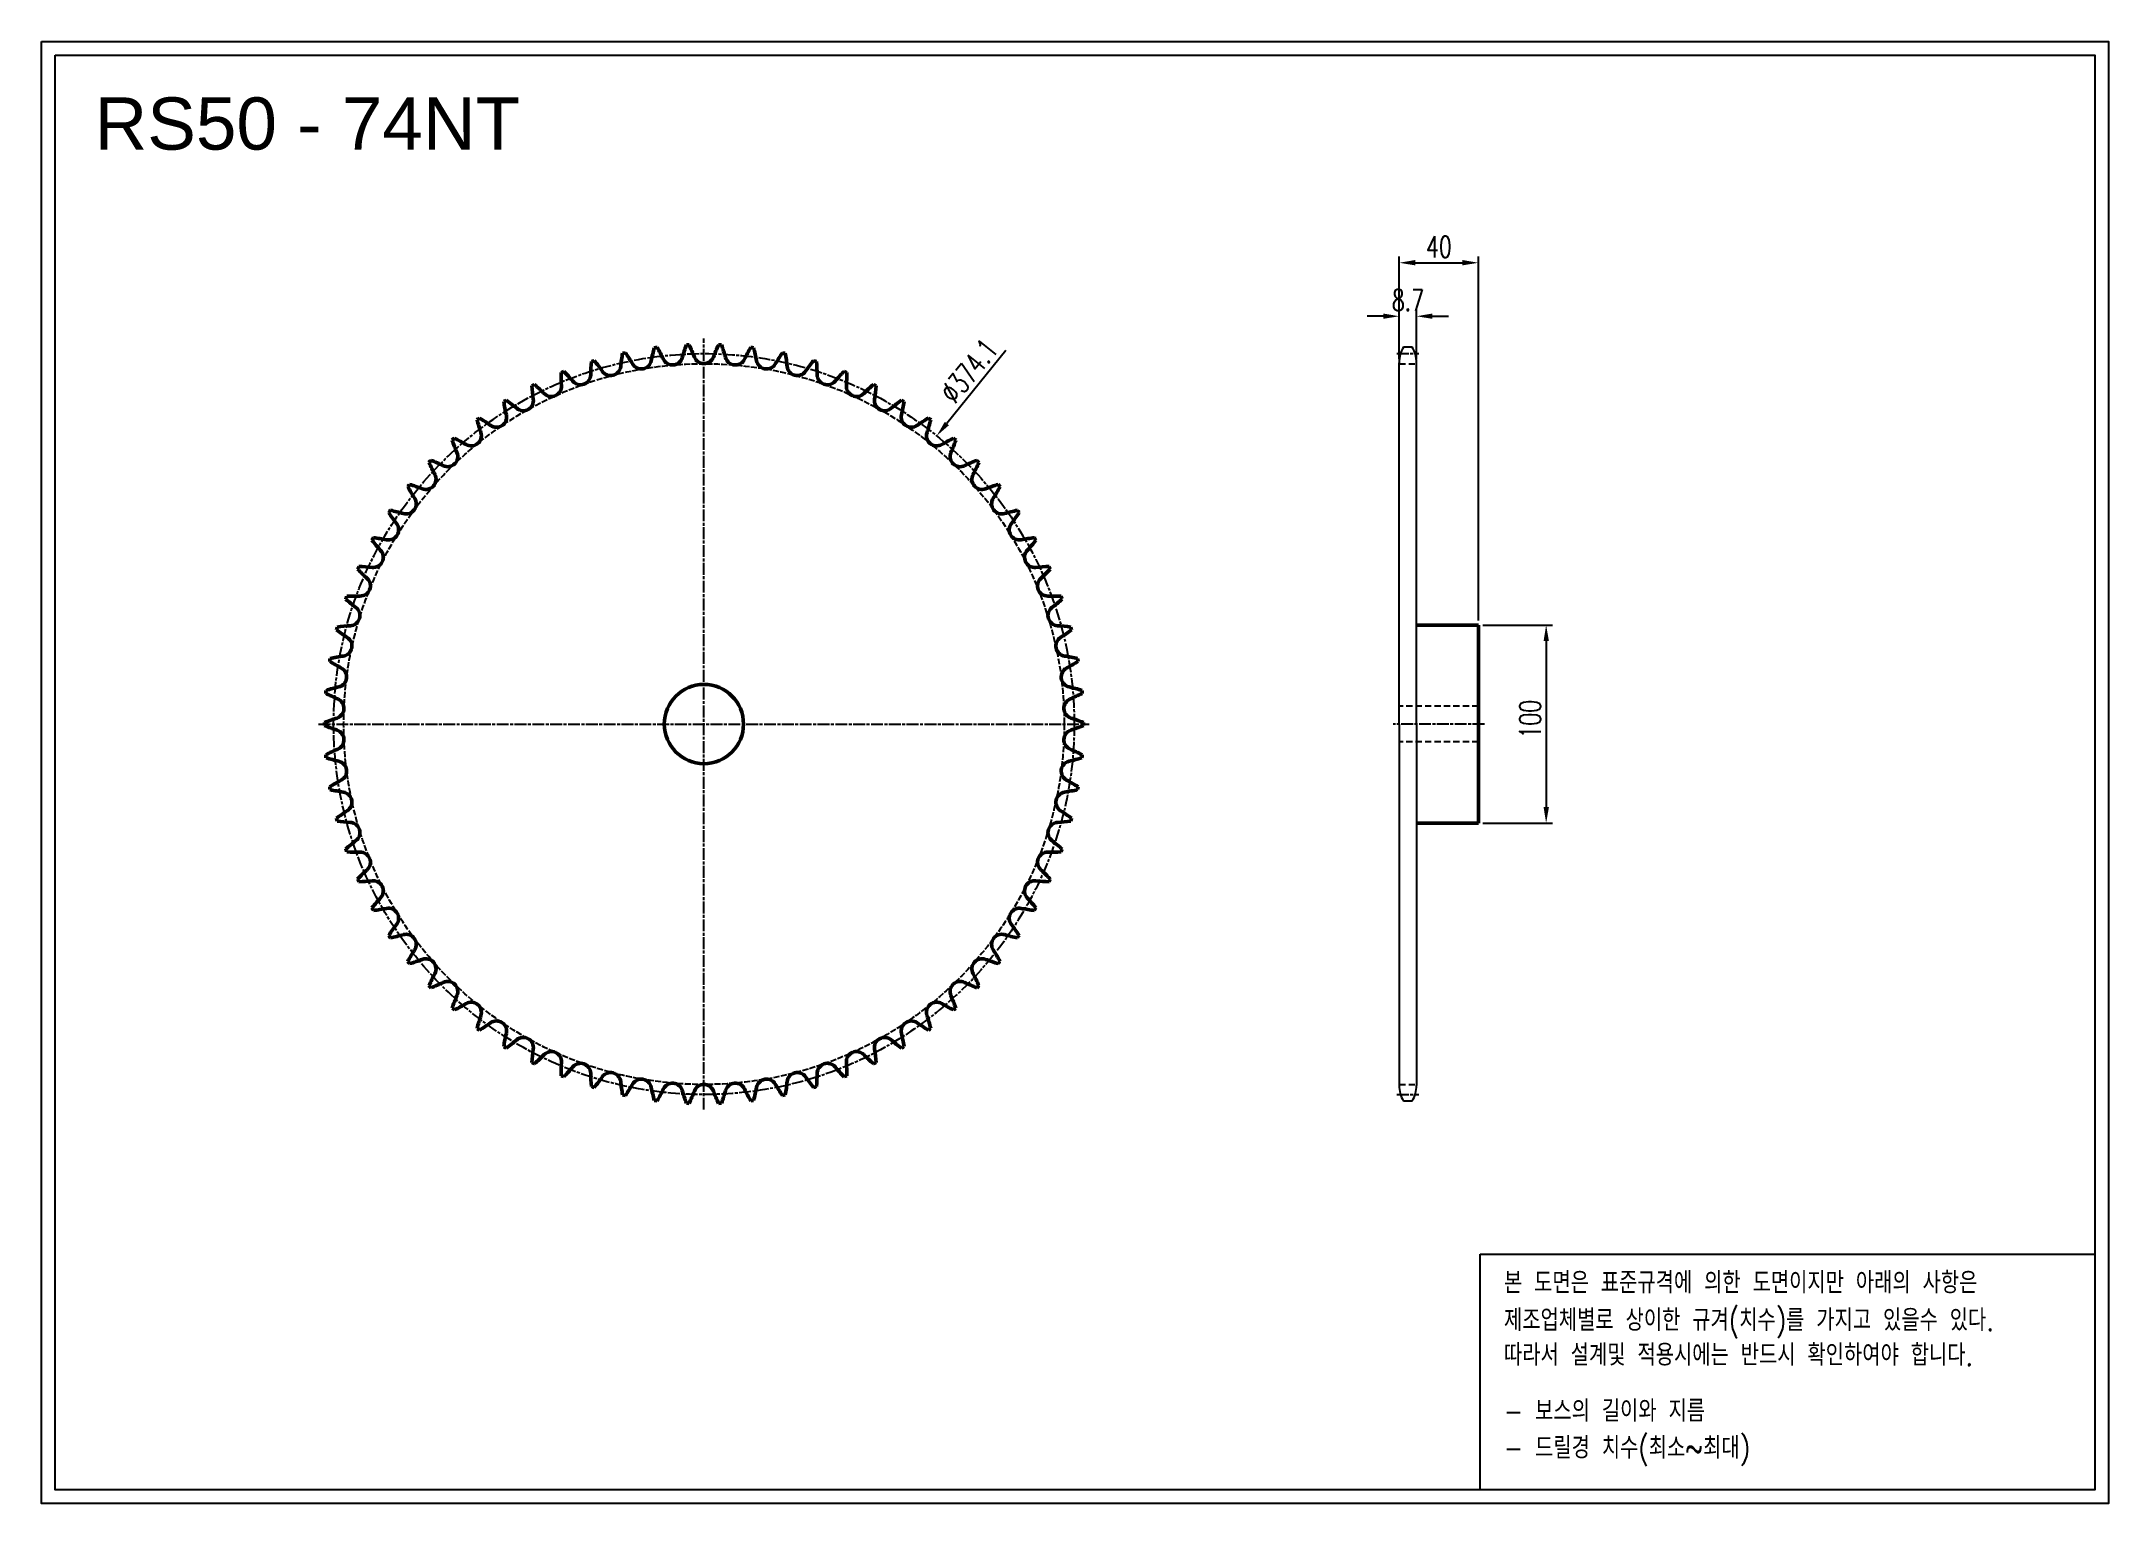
# Model space of a CAD drawing. Header units: millimetres. Extents: x 5780 to 6824, y 3768 to 4507.
import ezdxf

# ---------------------------------------------------------------- set-up
doc = ezdxf.new("R2010")
doc.units = ezdxf.units.MM
for name, pattern in [('AM_ISO02W050', [7.5, 6, -1.5]), ('AM_ISO02W050x2', [3.75, 3, -0.75]), ('AM_ISO08W050', [18, 12, -1.5, 3, -1.5]), ('AM_ISO08W050x2', [9, 6, -0.75, 1.5, -0.75]), ('HIDDEN', [9.525, 6.35, -3.175])]:
    doc.linetypes.add(name, pattern=pattern)
for name, color, linetype, lineweight in [('20', 7, 'Continuous', 50), ('21', 6, 'AM_ISO02W050', 25), ('22', 30, 'AM_ISO08W050', 25), ('23', 40, 'AM_ISO08W050', 25), ('VIS', 7, 'Continuous', 50)]:
    doc.layers.add(name, color=color, linetype=linetype, lineweight=lineweight)
doc.layers.add('HL', color=2, linetype='HIDDEN')
doc.layers.add('S-DIM', color=7, linetype='Continuous')
doc.styles.add('HAN', font='ROMANS.shx', dxfattribs={"width": 0.7, "bigfont": 'whgtxt.shx'})
doc.styles.add('HSG', font='SIMPLEX.shx', dxfattribs={"width": 0.7, "bigfont": 'HSG.shx'})
doc.styles.get("Standard").update_dxf_attribs({"font": 'arial.ttf'})
doc.dimstyles.new('APP23', dxfattribs={"dimscale": 4.5, "dimtxt": 2.4, "dimasz": 1.8, "dimexe": 0.7, "dimexo": 0.5, "dimgap": 0.6, "dimtad": 1, "dimtoh": 1, "dimdec": 1, "dimrnd": 0.01, "dimzin": 9, "dimdsep": 46, "dimtxsty": 'HSG', "dimcen": 0, "dimclrd": 1, "dimclre": 1, "dimclrt": 256, "dimazin": 2, "dimtp": 1, "dimtm": 1, "dimtfac": 0.5, "dimtdec": 1, "dimtix": 1, "dimtofl": 0, "dimtmove": 0, "dimatfit": 3, "dimfxl": 0, "dimtvp": 1, "dimtolj": 2, "dimlwd": -1, "dimlwe": -1, "dimarcsym": 0})

# ---------------------------------------------------------------- blocks, each defined once
blk = doc.blocks.new('*D1')
at = {"layer": 'Defpoints', "color": 0, "transparency": 16777216}
for p in [(6231.8, 4307.5), (5996.7, 4016.6)]:
    blk.add_point(p, dxfattribs=at)
at = {"layer": 'S-DIM', "color": 1, "transparency": 16777216}
blk.add_line((6266.7, 4350.6), (6236.9, 4313.8), dxfattribs=at)
blk.add_solid([(6235.9, 4314.6), (6238, 4312.9), (6231.8, 4307.5)], dxfattribs=at)
at = {"layer": 'S-DIM', "transparency": 16777216, "insert": (6248.1, 4340.4), "char_height": 10.8, "attachment_point": 5, "rotation": 51.0477, "style": 'HSG'}
blk.add_mtext('\\A2;∅374.1', dxfattribs=at)
blk = doc.blocks.new('*D2')
at = {"layer": 'Defpoints', "color": 0, "transparency": 16777216}
for p in [(6474.1, 4367.9), (6465.4, 4344), (6474.1, 4344)]:
    blk.add_point(p, dxfattribs=at)
at = {"layer": 'S-DIM', "color": 1, "transparency": 16777216}
for p, q in [((6457.3, 4367.9), (6449.2, 4367.9)), ((6465.4, 4346.2), (6465.4, 4371.1)), ((6474.1, 4346.2), (6474.1, 4371.1)), ((6482.2, 4367.9), (6490.3, 4367.9))]:
    blk.add_line(p, q, dxfattribs=at)
for points in [[(6457.3, 4369.3), (6457.3, 4366.6), (6465.4, 4367.9)], [(6482.2, 4369.3), (6482.2, 4366.6), (6474.1, 4367.9)]]:
    blk.add_solid(points, dxfattribs=at)
at = {"layer": 'S-DIM', "transparency": 16777216, "insert": (6469.8, 4376), "char_height": 10.8, "attachment_point": 5, "style": 'HSG'}
blk.add_mtext('\\A2;8.7', dxfattribs=at)
blk = doc.blocks.new('*D3')
at = {"layer": 'Defpoints', "color": 0, "transparency": 16777216}
for p in [(6505.4, 4394.9), (6465.4, 4344), (6505.4, 4212)]:
    blk.add_point(p, dxfattribs=at)
at = {"layer": 'S-DIM', "color": 1, "transparency": 16777216}
for p, q in [((6465.4, 4346.2), (6465.4, 4398.1)), ((6505.4, 4214.3), (6505.4, 4398.1)), ((6473.5, 4394.9), (6497.3, 4394.9))]:
    blk.add_line(p, q, dxfattribs=at)
for points in [[(6473.5, 4396.3), (6473.5, 4393.6), (6465.4, 4394.9)], [(6497.3, 4396.3), (6497.3, 4393.6), (6505.4, 4394.9)]]:
    blk.add_solid(points, dxfattribs=at)
at = {"layer": 'S-DIM', "transparency": 16777216, "insert": (6485.4, 4403), "char_height": 10.8, "attachment_point": 5, "style": 'HSG'}
blk.add_mtext('\\A2;40', dxfattribs=at)
blk = doc.blocks.new('*D4')
at = {"layer": 'Defpoints', "color": 0, "transparency": 16777216}
for p in [(6505.4, 4212), (6505.4, 4112), (6539.6, 4112)]:
    blk.add_point(p, dxfattribs=at)
at = {"layer": 'S-DIM', "color": 1, "transparency": 16777216}
for p, q in [((6507.7, 4212), (6542.8, 4212)), ((6539.6, 4203.9), (6539.6, 4120.1)), ((6507.7, 4112), (6542.8, 4112))]:
    blk.add_line(p, q, dxfattribs=at)
for points in [[(6538.3, 4203.9), (6541, 4203.9), (6539.6, 4212)], [(6538.3, 4120.1), (6541, 4120.1), (6539.6, 4112)]]:
    blk.add_solid(points, dxfattribs=at)
at = {"layer": 'S-DIM', "transparency": 16777216, "insert": (6531.5, 4164.5), "char_height": 10.8, "attachment_point": 5, "rotation": 90, "style": 'HSG'}
blk.add_mtext('\\A2;100', dxfattribs=at)

msp = doc.modelspace()

# ---------------------------------------------------------------- linework, layer by layer
for p, q in [((6465.41, 4162.03), (6465.41, 4344.43)), ((6471.98, 4352.37), (6467.53, 4352.37)), ((6474.11, 4162.03), (6474.11, 4344.43)), ((6465.41, 4162.03), (6465.41, 3979.64)), ((6474.11, 4162.03), (6474.11, 3979.64)), ((6471.98, 3971.7), (6467.53, 3971.7))]:
    msp.add_line(p, q)
for points in [[(5779.66, 4506.68), (6823.67, 4506.68), (6823.67, 3768.49), (5779.66, 3768.49)], [(5786.69, 4499.65), (6816.64, 4499.65), (6816.64, 3775.52), (5786.69, 3775.52)]]:
    msp.add_lwpolyline(points, close=True)
at = {"color": 6}
msp.add_lwpolyline([(6506.29, 3894.42), (6816.64, 3894.42), (6816.64, 3775.52), (6506.29, 3775.52)], close=True, dxfattribs=at)
for centre, start, end in [((6481.28, 4344.43), 150, 180), ((6458.23, 4344.43), 0, 30), ((6481.28, 3979.64), 180, 210), ((6458.23, 3979.64), 330, 0)]:
    msp.add_arc(centre, 15.87, start, end)
at = {"layer": '20'}
msp.add_circle((6114.27, 4162.03), 20, dxfattribs=at)
for centre, radius, start, end in [((6149.72, 4336.46), 92.66, 174.69092, 178.85135), ((6114.27, 4162.03), 191.62, 106.80697, 107.24708), ((5987.23, 4286.7), 92.66, 35.2027, 39.36313), ((6164.38, 4332.83), 92.66, 169.82606, 173.98649), ((6114.27, 4162.03), 191.62, 101.9421, 102.38222), ((5998.26, 4297.02), 92.66, 30.33784, 34.49827), ((6082.66, 4346.42), 5.13, 210.33784, 349.12162), ((6178.69, 4327.96), 92.66, 164.96119, 169.12162), ((6114.27, 4162.03), 191.62, 97.07724, 97.51735), ((6010.12, 4306.38), 92.66, 25.47297, 29.6334), ((6098.41, 4348.43), 5.13, 205.47297, 344.25676), ((6192.53, 4321.9), 92.66, 160.09633, 164.25676), ((6114.27, 4162.03), 191.62, 92.21237, 92.65249), ((6022.74, 4314.69), 92.66, 20.60811, 24.76854), ((6114.27, 4349.11), 5.13, 200.60811, 339.39189), ((6205.8, 4314.69), 92.66, 155.23146, 159.39189), ((6114.27, 4162.03), 191.62, 87.34751, 87.78763), ((6036.01, 4321.9), 92.66, 15.74324, 19.90367), ((6130.14, 4348.43), 5.13, 195.74324, 334.52703), ((6218.42, 4306.38), 92.66, 150.3666, 154.52703), ((6114.27, 4162.03), 191.62, 82.48265, 82.92276), ((6049.85, 4327.96), 92.66, 10.87838, 15.03881), ((6145.89, 4346.42), 5.13, 190.87838, 329.66216), ((6230.29, 4297.02), 92.66, 145.50173, 149.66216), ((6114.27, 4162.03), 191.62, 77.61778, 78.0579), ((6064.16, 4332.83), 92.66, 6.01351, 10.17394), ((6241.32, 4286.7), 92.66, 140.63687, 144.7973), ((6114.27, 4162.03), 191.62, 72.75292, 73.19303), ((6078.82, 4336.46), 92.66, 1.14865, 5.30908), ((6114.27, 4162.03), 191.62, 116.5367, 116.97681), ((6119.73, 4339.94), 92.66, 184.42065, 188.58108), ((5967.99, 4263.43), 92.66, 44.93243, 49.09286), ((6037.22, 4332.5), 5.13, 224.93243, 3.71622), ((6114.27, 4162.03), 191.62, 111.67183, 112.11195), ((6134.8, 4338.84), 92.66, 179.55578, 183.71622), ((5977.11, 4275.47), 92.66, 40.06757, 44.228), ((6051.95, 4338.42), 5.13, 220.06757, 358.85135), ((6067.13, 4343.07), 5.13, 215.2027, 353.98649), ((6161.41, 4343.07), 5.13, 186.01351, 324.7973), ((6176.59, 4338.42), 5.13, 181.14865, 319.93243), ((6251.43, 4275.47), 92.66, 135.772, 139.93243), ((6114.27, 4162.03), 191.62, 67.88805, 68.32817), ((6191.33, 4332.5), 5.13, 176.28378, 315.06757), ((6093.74, 4338.84), 92.66, 356.28378, 0.44422), ((6260.56, 4263.43), 92.66, 130.90714, 135.06757), ((6114.27, 4162.03), 191.62, 63.02319, 63.4633), ((6108.81, 4339.94), 92.66, 351.41892, 355.57935), ((6114.27, 4162.03), 191.62, 121.40156, 121.84168), ((6104.62, 4339.76), 92.66, 189.28551, 193.44595), ((5959.91, 4250.66), 92.66, 49.7973, 53.95773), ((6023.04, 4325.35), 5.13, 229.7973, 8.58108), ((6205.51, 4325.35), 5.13, 171.41892, 310.2027), ((6268.63, 4250.66), 92.66, 126.04227, 130.2027), ((6123.92, 4339.76), 92.66, 346.55405, 350.71449), ((6114.27, 4162.03), 191.62, 58.15832, 58.59844), ((6114.27, 4162.03), 191.62, 126.26643, 126.70654), ((6089.59, 4338.31), 92.66, 194.15038, 198.31081), ((5952.95, 4237.25), 92.66, 54.66216, 58.82259), ((6009.51, 4317.03), 5.13, 234.66216, 13.44595), ((6219.03, 4317.03), 5.13, 166.55405, 305.33784), ((6275.59, 4237.25), 92.66, 121.17741, 125.33784), ((6138.96, 4338.31), 92.66, 341.68919, 345.84962), ((6114.27, 4162.03), 191.62, 53.29346, 53.73357), ((6114.27, 4162.03), 191.62, 131.13129, 131.57141), ((6074.73, 4335.58), 92.66, 199.01524, 203.17568), ((5947.16, 4223.3), 92.66, 59.52703, 63.68746), ((5996.75, 4307.58), 5.13, 239.52703, 18.31081), ((6231.8, 4307.58), 5.13, 161.68919, 300.47297), ((6281.39, 4223.3), 92.66, 116.31254, 120.47297), ((6153.82, 4335.58), 92.66, 336.82432, 340.98476), ((6114.27, 4162.03), 191.62, 48.42859, 48.86871), ((6114.27, 4162.03), 191.62, 135.99616, 136.43627), ((6060.15, 4331.6), 92.66, 203.88011, 208.04054), ((5942.56, 4208.91), 92.66, 64.39189, 68.55232), ((5984.83, 4297.09), 5.13, 244.39189, 23.17568), ((6243.72, 4297.09), 5.13, 156.82432, 295.60811), ((6285.98, 4208.91), 92.66, 111.44768, 115.60811), ((6168.39, 4331.6), 92.66, 331.95946, 336.11989), ((6114.27, 4162.03), 191.62, 43.56373, 44.00384), ((6114.27, 4162.03), 191.62, 140.86102, 141.30114), ((6045.97, 4326.4), 92.66, 208.74497, 212.90541), ((5939.2, 4194.18), 92.66, 69.25676, 73.41719), ((5973.84, 4285.63), 5.13, 249.25676, 28.04054), ((6254.7, 4285.63), 5.13, 151.95946, 290.74324), ((6289.34, 4194.18), 92.66, 106.58281, 110.74324), ((6182.58, 4326.4), 92.66, 327.09459, 331.25503), ((6114.27, 4162.03), 191.62, 38.69886, 39.13898), ((5963.86, 4273.27), 5.13, 254.12162, 32.90541), ((6264.68, 4273.27), 5.13, 147.09459, 285.87838), ((5954.97, 4260.12), 5.13, 258.98649, 37.77027), ((6114.27, 4162.03), 191.62, 145.72589, 146.166), ((6032.27, 4320.01), 92.66, 213.60984, 217.77027), ((5937.11, 4179.21), 92.66, 74.12162, 78.28205), ((6291.43, 4179.21), 92.66, 101.71795, 105.87838), ((6273.57, 4260.12), 5.13, 142.22973, 281.01351), ((6196.27, 4320.01), 92.66, 322.22973, 326.39016), ((6114.27, 4162.03), 191.62, 33.834, 34.27411), ((6114.27, 4162.03), 191.62, 150.59075, 151.03087), ((6019.17, 4312.49), 92.66, 218.4747, 222.63514), ((5947.23, 4246.25), 5.13, 263.85135, 42.63514), ((5936.29, 4164.13), 92.66, 78.98649, 83.14692), ((6292.25, 4164.13), 92.66, 96.85308, 101.01351), ((6281.31, 4246.25), 5.13, 137.36486, 276.14865), ((6209.37, 4312.49), 92.66, 317.36486, 321.5253), ((6114.27, 4162.03), 191.62, 28.96913, 29.40925), ((6114.27, 4162.03), 191.62, 155.45562, 155.89573), ((6006.75, 4303.88), 92.66, 223.33957, 227.5), ((5936.75, 4149.03), 92.66, 83.85135, 88.01178), ((6291.79, 4149.03), 92.66, 91.98822, 96.14865), ((6221.79, 4303.88), 92.66, 312.5, 316.66043), ((6114.27, 4162.03), 191.62, 24.10427, 24.54438), ((5940.69, 4231.78), 5.13, 268.71622, 47.5), ((6287.86, 4231.78), 5.13, 132.5, 271.28378), ((6114.27, 4162.03), 191.62, 160.32048, 160.7606), ((5995.11, 4294.25), 92.66, 228.20443, 232.36486), ((5938.5, 4134.02), 92.66, 88.71622, 92.87665), ((5935.4, 4216.81), 5.13, 273.58108, 52.36486), ((6290.05, 4134.02), 92.66, 87.12335, 91.28378), ((6293.15, 4216.81), 5.13, 127.63514, 266.41892), ((6233.43, 4294.25), 92.66, 307.63514, 311.79557), ((6114.27, 4162.03), 191.62, 19.2394, 19.67952), ((6114.27, 4162.03), 191.62, 165.18535, 165.62546), ((5984.33, 4283.67), 92.66, 233.0693, 237.22973), ((5941.51, 4119.21), 92.66, 93.58108, 97.74151), ((6287.04, 4119.21), 92.66, 82.25849, 86.41892), ((6244.22, 4283.67), 92.66, 302.77027, 306.9307), ((6114.27, 4162.03), 191.62, 14.37454, 14.81465), ((5931.4, 4201.45), 5.13, 278.44595, 57.22973), ((6297.15, 4201.45), 5.13, 122.77027, 261.55405), ((6114.27, 4162.03), 191.62, 170.05021, 170.49033), ((5974.48, 4272.21), 92.66, 237.93416, 242.09459), ((5945.76, 4104.72), 92.66, 98.44595, 102.60638), ((5928.71, 4185.79), 5.13, 283.31081, 62.09459), ((6299.83, 4185.79), 5.13, 117.90541, 256.68919), ((6282.78, 4104.72), 92.66, 77.39362, 81.55405), ((6254.06, 4272.21), 92.66, 297.90541, 302.06584), ((6114.27, 4162.03), 191.62, 9.50967, 9.94979), ((6114.27, 4162.03), 191.62, 174.91508, 175.35519), ((5965.64, 4259.96), 92.66, 242.79903, 246.95946), ((5951.23, 4090.63), 92.66, 103.31081, 107.47124), ((6277.32, 4090.63), 92.66, 72.52876, 76.68919), ((6262.9, 4259.96), 92.66, 293.04054, 297.20097), ((6114.27, 4162.03), 191.62, 4.64481, 5.08492), ((5927.37, 4169.97), 5.13, 288.17568, 66.95946), ((6301.18, 4169.97), 5.13, 113.04054, 251.82432), ((6114.27, 4162.03), 191.62, 179.77994, 180.22006), ((5957.87, 4077.06), 92.66, 108.17568, 112.33611), ((5957.87, 4247), 92.66, 247.66389, 251.82432), ((5927.37, 4154.09), 5.13, 293.04054, 71.82432), ((6301.18, 4154.09), 5.13, 108.17568, 246.95946), ((6270.67, 4077.06), 92.66, 67.66389, 71.82432), ((6270.67, 4247), 92.66, 288.17568, 292.33611), ((6114.27, 4162.03), 191.62, 359.77994, 0.22006), ((5965.64, 4064.1), 92.66, 113.04054, 117.20097), ((6114.27, 4162.03), 191.62, 184.64481, 185.08492), ((5951.23, 4233.43), 92.66, 252.52876, 256.68919), ((6277.32, 4233.43), 92.66, 283.31081, 287.47124), ((6262.9, 4064.1), 92.66, 62.79903, 66.95946), ((6114.27, 4162.03), 191.62, 354.91508, 355.35519), ((5928.71, 4138.27), 5.13, 297.90541, 76.68919), ((6299.83, 4138.27), 5.13, 103.31081, 242.09459), ((5974.48, 4051.85), 92.66, 117.90541, 122.06584), ((6114.27, 4162.03), 191.62, 189.50967, 189.94979), ((5945.76, 4219.35), 92.66, 257.39362, 261.55405), ((5931.4, 4122.62), 5.13, 302.77027, 81.55405), ((6297.15, 4122.62), 5.13, 98.44595, 237.22973), ((6282.78, 4219.35), 92.66, 278.44595, 282.60638), ((6254.06, 4051.85), 92.66, 57.93416, 62.09459), ((6114.27, 4162.03), 191.62, 350.05021, 350.49033), ((5984.33, 4040.39), 92.66, 122.77027, 126.9307), ((6114.27, 4162.03), 191.62, 194.37454, 194.81465), ((6244.22, 4040.39), 92.66, 53.0693, 57.22973), ((6114.27, 4162.03), 191.62, 345.18535, 345.62546), ((5941.51, 4204.85), 92.66, 262.25849, 266.41892), ((5995.11, 4029.81), 92.66, 127.63514, 131.79557), ((5935.4, 4107.25), 5.13, 307.63514, 86.41892), ((6293.15, 4107.25), 5.13, 93.58108, 232.36486), ((6233.43, 4029.81), 92.66, 48.20443, 52.36486), ((6287.04, 4204.85), 92.66, 273.58108, 277.74151), ((6114.27, 4162.03), 191.62, 199.2394, 199.67952), ((5938.5, 4190.05), 92.66, 267.12335, 271.28378), ((5940.69, 4092.28), 5.13, 312.5, 91.28378), ((6287.86, 4092.28), 5.13, 88.71622, 227.5), ((6290.05, 4190.05), 92.66, 268.71622, 272.87665), ((6114.27, 4162.03), 191.62, 340.32048, 340.7606), ((6006.75, 4020.18), 92.66, 132.5, 136.66043), ((6114.27, 4162.03), 191.62, 204.10427, 204.54438), ((5936.75, 4175.04), 92.66, 271.98822, 276.14865), ((5947.23, 4077.81), 5.13, 317.36486, 96.14865), ((6281.31, 4077.81), 5.13, 83.85135, 222.63514), ((6291.79, 4175.04), 92.66, 263.85135, 268.01178), ((6221.79, 4020.18), 92.66, 43.33957, 47.5), ((6114.27, 4162.03), 191.62, 335.45562, 335.89573), ((6019.17, 4011.58), 92.66, 137.36486, 141.5253), ((6209.37, 4011.58), 92.66, 38.4747, 42.63514), ((6114.27, 4162.03), 191.62, 208.96913, 209.40925), ((5936.29, 4159.94), 92.66, 276.85308, 281.01351), ((5954.97, 4063.95), 5.13, 322.22973, 101.01351), ((6273.57, 4063.95), 5.13, 78.98649, 217.77027), ((6292.25, 4159.94), 92.66, 258.98649, 263.14692), ((6114.27, 4162.03), 191.62, 330.59075, 331.03087), ((6032.27, 4004.05), 92.66, 142.22973, 146.39016), ((6114.27, 4162.03), 191.62, 213.834, 214.27411), ((5937.11, 4144.85), 92.66, 281.71795, 285.87838), ((5963.86, 4050.79), 5.13, 327.09459, 105.87838), ((6264.68, 4050.79), 5.13, 74.12162, 212.90541), ((6291.43, 4144.85), 92.66, 254.12162, 258.28205), ((6196.27, 4004.05), 92.66, 33.60984, 37.77027), ((6114.27, 4162.03), 191.62, 325.72589, 326.166), ((6045.97, 3997.67), 92.66, 147.09459, 151.25503), ((6114.27, 4162.03), 191.62, 218.69886, 219.13898), ((5939.2, 4129.89), 92.66, 286.58281, 290.74324), ((5973.84, 4038.44), 5.13, 331.95946, 110.74324), ((6254.7, 4038.44), 5.13, 69.25676, 208.04054), ((6289.34, 4129.89), 92.66, 249.25676, 253.41719), ((6182.58, 3997.67), 92.66, 28.74497, 32.90541), ((6114.27, 4162.03), 191.62, 320.86102, 321.30114), ((6060.15, 3992.47), 92.66, 151.95946, 156.11989), ((6114.27, 4162.03), 191.62, 223.56373, 224.00384), ((5942.56, 4115.16), 92.66, 291.44768, 295.60811), ((5984.83, 4026.97), 5.13, 336.82432, 115.60811), ((6243.72, 4026.97), 5.13, 64.39189, 203.17568), ((6285.98, 4115.16), 92.66, 244.39189, 248.55232), ((6168.39, 3992.47), 92.66, 23.88011, 28.04054), ((6114.27, 4162.03), 191.62, 315.99616, 316.43627), ((6074.73, 3988.49), 92.66, 156.82432, 160.98476), ((5947.16, 4100.76), 92.66, 296.31254, 300.47297), ((5996.75, 4016.48), 5.13, 341.68919, 120.47297), ((6231.8, 4016.48), 5.13, 59.52703, 198.31081), ((6281.39, 4100.76), 92.66, 239.52703, 243.68746), ((6153.82, 3988.49), 92.66, 19.01524, 23.17568), ((6114.27, 4162.03), 191.62, 228.42859, 228.86871), ((6089.59, 3985.76), 92.66, 161.68919, 165.84962), ((5952.95, 4086.81), 92.66, 301.17741, 305.33784), ((6009.51, 4007.04), 5.13, 346.55405, 125.33784), ((6219.03, 4007.04), 5.13, 54.66216, 193.44595), ((6275.59, 4086.81), 92.66, 234.66216, 238.82259), ((6138.96, 3985.76), 92.66, 14.15038, 18.31081), ((6114.27, 4162.03), 191.62, 311.13129, 311.57141), ((6114.27, 4162.03), 191.62, 233.29346, 233.73357), ((6104.62, 3984.3), 92.66, 166.55405, 170.71449), ((6114.27, 4162.03), 191.62, 238.15832, 238.59844), ((5959.91, 4073.4), 92.66, 306.04227, 310.2027), ((6023.04, 3998.71), 5.13, 351.41892, 130.2027), ((6205.51, 3998.71), 5.13, 49.7973, 188.58108), ((6268.63, 4073.4), 92.66, 229.7973, 233.95773), ((6123.92, 3984.3), 92.66, 9.28551, 13.44595), ((6114.27, 4162.03), 191.62, 301.40156, 301.84168), ((6114.27, 4162.03), 191.62, 306.26643, 306.70654), ((6119.73, 3984.12), 92.66, 171.41892, 175.57935), ((6114.27, 4162.03), 191.62, 243.02319, 243.4633), ((5967.99, 4060.63), 92.66, 310.90714, 315.06757), ((6037.22, 3991.57), 5.13, 356.28378, 135.06757), ((6134.8, 3985.23), 92.66, 176.28378, 180.44422), ((5977.11, 4048.59), 92.66, 315.772, 319.93243), ((6051.95, 3985.64), 5.13, 1.14865, 139.93243), ((6176.59, 3985.64), 5.13, 40.06757, 178.85135), ((6251.43, 4048.59), 92.66, 220.06757, 224.228), ((6191.33, 3991.57), 5.13, 44.93243, 183.71622), ((6093.74, 3985.23), 92.66, 359.55578, 3.71622), ((6260.56, 4060.63), 92.66, 224.93243, 229.09286), ((6114.27, 4162.03), 191.62, 296.5367, 296.97681), ((6108.81, 3984.12), 92.66, 4.42065, 8.58108), ((6114.27, 4162.03), 191.62, 247.88805, 248.32817), ((6149.72, 3987.61), 92.66, 181.14865, 185.30908), ((6114.27, 4162.03), 191.62, 252.75292, 253.19303), ((5987.23, 4037.37), 92.66, 320.63687, 324.7973), ((6067.13, 3981), 5.13, 6.01351, 144.7973), ((6164.38, 3991.24), 92.66, 186.01351, 190.17394), ((5998.26, 4027.04), 92.66, 325.50173, 329.66216), ((6082.66, 3977.65), 5.13, 10.87838, 149.66216), ((6178.69, 3996.11), 92.66, 190.87838, 195.03881), ((6010.12, 4017.69), 92.66, 330.3666, 334.52703), ((6098.41, 3975.63), 5.13, 15.74324, 154.52703), ((6114.27, 3974.96), 5.13, 20.60811, 159.39189), ((6130.14, 3975.63), 5.13, 25.47297, 164.25676), ((6218.42, 4017.69), 92.66, 205.47297, 209.6334), ((6049.85, 3996.11), 92.66, 344.96119, 349.12162), ((6145.89, 3977.65), 5.13, 30.33784, 169.12162), ((6230.29, 4027.04), 92.66, 210.33784, 214.49827), ((6064.16, 3991.24), 92.66, 349.82606, 353.98649), ((6161.41, 3981), 5.13, 35.2027, 173.98649), ((6241.32, 4037.37), 92.66, 215.2027, 219.36313), ((6114.27, 4162.03), 191.62, 286.80697, 287.24708), ((6078.82, 3987.61), 92.66, 354.69092, 358.85135), ((6114.27, 4162.03), 191.62, 291.67183, 292.11195), ((6114.27, 4162.03), 191.62, 257.61778, 258.0579), ((6114.27, 4162.03), 191.62, 262.48265, 262.92276), ((6192.53, 4002.17), 92.66, 195.74324, 199.90367), ((6114.27, 4162.03), 191.62, 267.34751, 267.78763), ((6022.74, 4009.38), 92.66, 335.23146, 339.39189), ((6205.8, 4009.38), 92.66, 200.60811, 204.76854), ((6114.27, 4162.03), 191.62, 272.21237, 272.65249), ((6036.01, 4002.17), 92.66, 340.09633, 344.25676), ((6114.27, 4162.03), 191.62, 277.07724, 277.51735), ((6114.27, 4162.03), 191.62, 281.9421, 282.38222)]:
    msp.add_arc(centre, radius, start, end, dxfattribs=at)
at = {"layer": '21', "linetype": 'AM_ISO02W050x2'}
msp.add_circle((6114.27, 4162.03), 181.94, dxfattribs=at)
at = {"layer": '22', "linetype": 'AM_ISO08W050x2'}
for p, q in [((6464.23, 4349.06), (6475.29, 4349.06)), ((6508.44, 4162.03), (6462.38, 4162.03)), ((6464.23, 3975.01), (6475.29, 3975.01))]:
    msp.add_line(p, q, dxfattribs=at)
msp.add_circle((6114.27, 4162.03), 187.02, dxfattribs=at)
at = {"layer": '23', "linetype": 'AM_ISO08W050x2'}
for p, q in [((6114.27, 3967.42), (6114.27, 4356.65)), ((5919.65, 4162.03), (6308.89, 4162.03))]:
    msp.add_line(p, q, dxfattribs=at)
at = {"layer": 'HL', "ltscale": 0.5}
for p, q in [((6465.41, 4343.97), (6474.11, 4343.97)), ((6505.41, 4171.03), (6465.41, 4171.03)), ((6505.41, 4153.03), (6465.41, 4153.03)), ((6465.41, 3980.09), (6474.11, 3980.09))]:
    msp.add_line(p, q, dxfattribs=at)
at = {"layer": 'VIS'}
for p, q in [((6505.41, 4212.03), (6474.11, 4212.03)), ((6505.41, 4212.03), (6505.41, 4112.03)), ((6505.41, 4112.03), (6474.11, 4112.03))]:
    msp.add_line(p, q, dxfattribs=at)

# ---------------------------------------------------------------- texts
msp.add_text('RS50 - 74NT', height=26.364).set_placement((5806.54, 4452.02))
at = {"color": 6, "style": 'HAN', "width": 0.8}
for s, p in [('본 도면은 표준규격에 의한 도면이지만 아래의 사항은', (6518.29, 3874.6)), ('제조업체별로 상이한 규겨(치수)를 가지고 있을수 있다.', (6518.29, 3855.69)), ('따라서 설계및 적용시에는 반드시 확인하여야 합니다.', (6518.29, 3838.12)), ('- 보스의 길이와 지름', (6518.29, 3809.83)), ('- 드릴경 치수(최소~최대)', (6518.29, 3791.24))]:
    msp.add_text(s, height=10.912, dxfattribs=at).set_placement(p)

# ---------------------------------------------------------------- dimensions: what is measured, and where the dimension line sits
at = {"layer": 'S-DIM'}
dim = msp.add_linear_dim(base=(6505.41, 4394.94), p1=(6465.41, 4343.97), p2=(6505.41, 4212.03), dimstyle='APP23', dxfattribs=at)
dim.commit()
dim.dimension.update_dxf_attribs({"geometry": '*D3', "text_midpoint": (6485.41, 4403.04)})
dim = msp.add_linear_dim(base=(6474.11, 4367.94), p1=(6465.41, 4343.97), p2=(6474.11, 4343.97), dimstyle='APP23', dxfattribs=at)
dim.commit()
dim.dimension.update_dxf_attribs({"geometry": '*D2', "text_midpoint": (6469.76, 4367.94), "dimtype": 128})
at = {"layer": 'S-DIM', "color": 3}
dim = msp.add_diameter_dim_2p(p1=(5996.6947, 4016.5906), p2=(6231.8478, 4307.4756), dimstyle='APP23', dxfattribs=at)
dim.commit()
dim.dimension.update_dxf_attribs({"geometry": '*D1', "text_midpoint": (6248.0677, 4340.424)})
at = {"layer": 'S-DIM'}
dim = msp.add_linear_dim(base=(6539.61, 4112.03), p1=(6505.41, 4212.03), p2=(6505.41, 4112.03), angle=90, dimstyle='APP23', dxfattribs=at)
dim.commit()
dim.dimension.update_dxf_attribs({"geometry": '*D4', "text_midpoint": (6539.61, 4164.52), "dimtype": 128})

doc.saveas('drawing.dxf')
